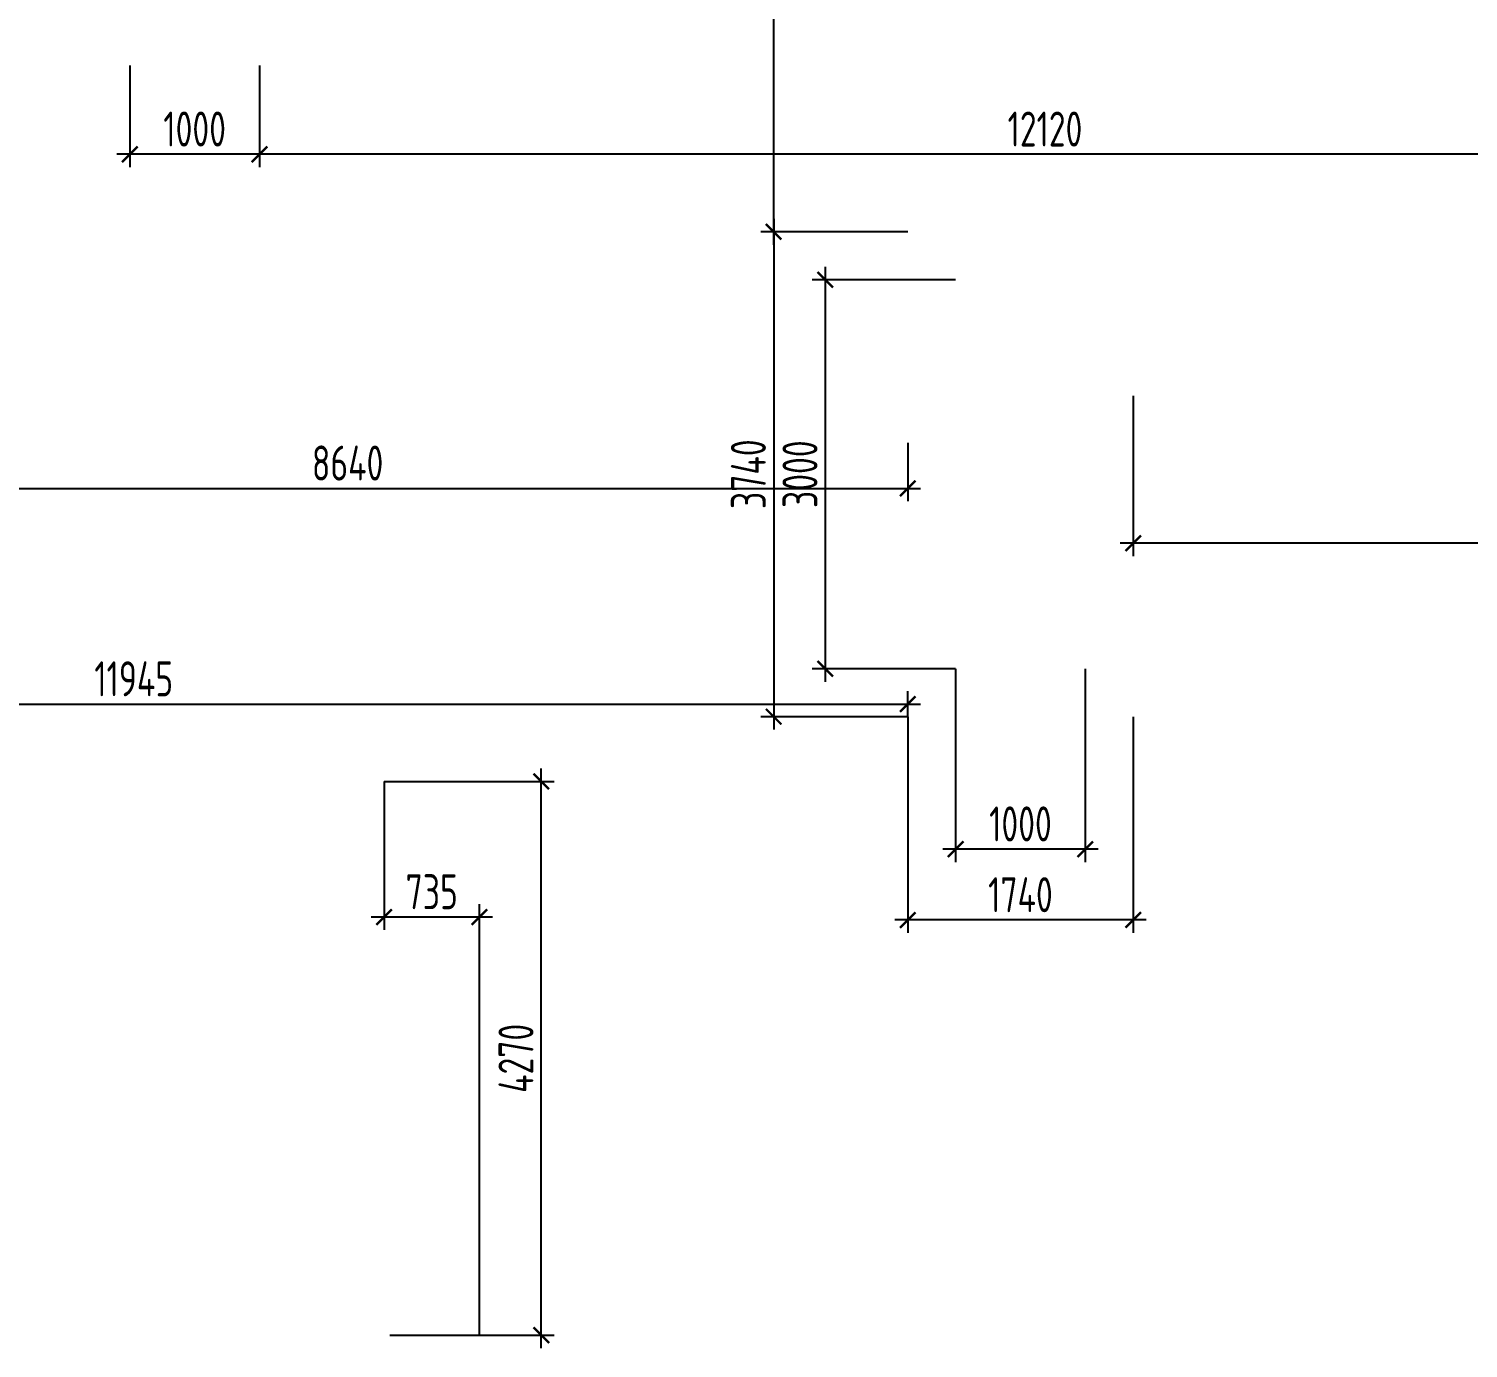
# Model space of a CAD drawing. Header units: millimetres. Extents: x -350007 to 536090, y -888 to 198380.
# Drawn here: x 494048 to 505153, y 66626 to 76801 of the extents above; entities that cross this region are included whole.
import ezdxf

# ---------------------------------------------------------------- set-up
doc = ezdxf.new("R2010")
doc.units = ezdxf.units.MM
doc.layers.add('АР_Размеры нов.', color=15, linetype='Continuous', lineweight=0)
doc.styles.add('ISOCPEUR', font='isocpeur.ttf', dxfattribs={"width": 0.7})
doc.dimstyles.new('R_100', dxfattribs={"dimtxt": 270, "dimasz": 120, "dimexe": 100, "dimexo": 0, "dimgap": 60, "dimtad": 1, "dimdec": 0, "dimrnd": 5, "dimzin": 0, "dimdsep": 46, "dimtxsty": 'ISOCPEUR', "dimblk": 'ARCHTICK', "dimcen": 0, "dimdle": 100, "dimclrd": 256, "dimclre": 256, "dimclrt": 256, "dimadec": 0, "dimazin": 0, "dimtfac": 2, "dimtdec": 0, "dimtofl": 0, "dimtmove": 1, "dimatfit": 3, "dimfxl": 1, "dimtvp": 3, "dimtolj": 1, "dimtzin": 0, "dimarcsym": 0})

# ---------------------------------------------------------------- blocks, each defined once
blk = doc.blocks.new('_ArchTick')
at = {"color": 0, "linetype": 'ByBlock', "const_width": 0.15}
blk.add_lwpolyline([(-0.5, -0.5), (0.5, 0.5)], dxfattribs=at)
blk = doc.blocks.new('*D3283')
at = {"layer": 'Defpoints', "color": 0, "transparency": 16777216}
for p in [(500829, 71593), (500829, 71496), (488886, 71366)]:
    blk.add_point(p, dxfattribs=at)
at = {"layer": 'АР_Размеры нов.', "lineweight": -2, "transparency": 16777216}
for p, q in [((488886, 71366), (488886, 71693)), ((500829, 71496), (500829, 71693)), ((488786, 71593), (500929, 71593))]:
    blk.add_line(p, q, dxfattribs=at)
at = {"layer": 'АР_Размеры нов.', "lineweight": -2, "transparency": 16777216, "xscale": 120, "yscale": 120, "zscale": 120, "rotation": 180}
blk.add_blockref('_ArchTick', (488886, 71593), dxfattribs=at)
at = {"layer": 'АР_Размеры нов.', "lineweight": -2, "transparency": 16777216, "xscale": 120, "yscale": 120, "zscale": 120}
blk.add_blockref('_ArchTick', (500829, 71593), dxfattribs=at)
at = {"layer": 'АР_Размеры нов.', "transparency": 16777216, "insert": (494858, 71788), "char_height": 270, "attachment_point": 5, "style": 'ISOCPEUR'}
blk.add_mtext('\\A1;11945', dxfattribs=at)
blk = doc.blocks.new('*D3310')
at = {"layer": 'Defpoints', "color": 0, "transparency": 16777216}
for p in [(500829, 75236), (499795, 71496), (500829, 71496)]:
    blk.add_point(p, dxfattribs=at)
at = {"layer": 'АР_Размеры нов.', "lineweight": -2, "transparency": 16777216}
for p, q in [((499795, 75336), (499795, 71396)), ((500829, 75236), (499695, 75236)), ((500829, 71496), (499695, 71496))]:
    blk.add_line(p, q, dxfattribs=at)
at = {"layer": 'АР_Размеры нов.', "lineweight": -2, "transparency": 16777216, "xscale": 120, "yscale": 120, "zscale": 120}
for p, rotation in [((499795, 75236), 90), ((499795, 71496), 270)]:
    blk.add_blockref('_ArchTick', p, dxfattribs=dict(at, rotation=rotation))
at = {"layer": 'АР_Размеры нов.', "transparency": 16777216, "insert": (499600, 73366), "char_height": 270, "attachment_point": 5, "rotation": 90, "style": 'ISOCPEUR'}
blk.add_mtext('\\A1;3740', dxfattribs=at)
blk = doc.blocks.new('*D3311')
at = {"layer": 'Defpoints', "color": 0, "transparency": 16777216}
for p in [(501199, 74866), (500193, 71866), (501199, 71866)]:
    blk.add_point(p, dxfattribs=at)
at = {"layer": 'АР_Размеры нов.', "lineweight": -2, "transparency": 16777216}
for p, q in [((500193, 74966), (500193, 71766)), ((501199, 74866), (500093, 74866)), ((501199, 71866), (500093, 71866))]:
    blk.add_line(p, q, dxfattribs=at)
at = {"layer": 'АР_Размеры нов.', "lineweight": -2, "transparency": 16777216, "xscale": 120, "yscale": 120, "zscale": 120}
for p, rotation in [((500193, 74866), 90), ((500193, 71866), 270)]:
    blk.add_blockref('_ArchTick', p, dxfattribs=dict(at, rotation=rotation))
at = {"layer": 'АР_Размеры нов.', "transparency": 16777216, "insert": (499998, 73366), "char_height": 270, "attachment_point": 5, "rotation": 90, "style": 'ISOCPEUR'}
blk.add_mtext('\\A1;3000', dxfattribs=at)
blk = doc.blocks.new('*D3312')
at = {"layer": 'Defpoints', "color": 0, "transparency": 16777216}
for p in [(501199, 71866), (502199, 71866), (501199, 70474)]:
    blk.add_point(p, dxfattribs=at)
at = {"layer": 'АР_Размеры нов.', "lineweight": -2, "transparency": 16777216}
for p, q in [((501199, 71866), (501199, 70374)), ((502199, 71866), (502199, 70374)), ((502299, 70474), (501099, 70474))]:
    blk.add_line(p, q, dxfattribs=at)
at = {"layer": 'АР_Размеры нов.', "lineweight": -2, "transparency": 16777216, "xscale": 120, "yscale": 120, "zscale": 120, "rotation": 180}
blk.add_blockref('_ArchTick', (501199, 70474), dxfattribs=at)
at = {"layer": 'АР_Размеры нов.', "lineweight": -2, "transparency": 16777216, "xscale": 120, "yscale": 120, "zscale": 120}
blk.add_blockref('_ArchTick', (502199, 70474), dxfattribs=at)
at = {"layer": 'АР_Размеры нов.', "transparency": 16777216, "insert": (501699, 70669), "char_height": 270, "attachment_point": 5, "style": 'ISOCPEUR'}
blk.add_mtext('\\A1;1000', dxfattribs=at)
blk = doc.blocks.new('*D3313')
at = {"layer": 'Defpoints', "color": 0, "transparency": 16777216}
for p in [(500829, 71496), (502569, 71496), (500829, 69928)]:
    blk.add_point(p, dxfattribs=at)
at = {"layer": 'АР_Размеры нов.', "lineweight": -2, "transparency": 16777216}
for p, q in [((500829, 71496), (500829, 69828)), ((502569, 71496), (502569, 69828)), ((502669, 69928), (500729, 69928))]:
    blk.add_line(p, q, dxfattribs=at)
at = {"layer": 'АР_Размеры нов.', "lineweight": -2, "transparency": 16777216, "xscale": 120, "yscale": 120, "zscale": 120, "rotation": 180}
blk.add_blockref('_ArchTick', (500829, 69928), dxfattribs=at)
at = {"layer": 'АР_Размеры нов.', "lineweight": -2, "transparency": 16777216, "xscale": 120, "yscale": 120, "zscale": 120}
blk.add_blockref('_ArchTick', (502569, 69928), dxfattribs=at)
at = {"layer": 'АР_Размеры нов.', "transparency": 16777216, "insert": (501699, 70123), "char_height": 270, "attachment_point": 5, "style": 'ISOCPEUR'}
blk.add_mtext('\\A1;1740', dxfattribs=at)
blk = doc.blocks.new('*D3314')
at = {"layer": 'Defpoints', "color": 0, "transparency": 16777216}
for p in [(499795, 86471), (500667, 86471), (500829, 75236)]:
    blk.add_point(p, dxfattribs=at)
at = {"layer": 'АР_Размеры нов.', "lineweight": -2, "transparency": 16777216}
for p, q in [((499795, 75136), (499795, 86571)), ((500667, 86471), (499695, 86471)), ((500829, 75236), (499695, 75236))]:
    blk.add_line(p, q, dxfattribs=at)
at = {"layer": 'АР_Размеры нов.', "lineweight": -2, "transparency": 16777216, "xscale": 120, "yscale": 120, "zscale": 120}
for p, rotation in [((499795, 86471), 90), ((499795, 75236), 270)]:
    blk.add_blockref('_ArchTick', p, dxfattribs=dict(at, rotation=rotation))
at = {"layer": 'АР_Размеры нов.', "transparency": 16777216, "insert": (499600, 80853), "char_height": 270, "attachment_point": 5, "rotation": 90, "style": 'ISOCPEUR'}
blk.add_mtext('\\A1;11235', dxfattribs=at)
blk = doc.blocks.new('*D3320')
at = {"layer": 'Defpoints', "color": 0, "transparency": 16777216}
for p in [(502569, 73971), (510782, 74020), (502569, 72833)]:
    blk.add_point(p, dxfattribs=at)
at = {"layer": 'АР_Размеры нов.', "lineweight": -2, "transparency": 16777216}
for p, q in [((502569, 73971), (502569, 72733)), ((510782, 74020), (510782, 72733)), ((510882, 72833), (502469, 72833))]:
    blk.add_line(p, q, dxfattribs=at)
at = {"layer": 'АР_Размеры нов.', "lineweight": -2, "transparency": 16777216, "xscale": 120, "yscale": 120, "zscale": 120, "rotation": 180}
blk.add_blockref('_ArchTick', (502569, 72833), dxfattribs=at)
at = {"layer": 'АР_Размеры нов.', "lineweight": -2, "transparency": 16777216, "xscale": 120, "yscale": 120, "zscale": 120}
blk.add_blockref('_ArchTick', (510782, 72833), dxfattribs=at)
at = {"layer": 'АР_Размеры нов.', "transparency": 16777216, "insert": (506676, 73028), "char_height": 270, "attachment_point": 5, "style": 'ISOCPEUR'}
blk.add_mtext('\\A1;8215', dxfattribs=at)
blk = doc.blocks.new('*D3325')
at = {"layer": 'Defpoints', "color": 0, "transparency": 16777216}
for p in [(492187, 73995), (500829, 73609), (500829, 73257)]:
    blk.add_point(p, dxfattribs=at)
at = {"layer": 'АР_Размеры нов.', "lineweight": -2, "transparency": 16777216}
for p, q in [((492187, 73995), (492187, 73157)), ((500829, 73609), (500829, 73157)), ((492087, 73257), (500929, 73257))]:
    blk.add_line(p, q, dxfattribs=at)
at = {"layer": 'АР_Размеры нов.', "lineweight": -2, "transparency": 16777216, "xscale": 120, "yscale": 120, "zscale": 120, "rotation": 180}
blk.add_blockref('_ArchTick', (492187, 73257), dxfattribs=at)
at = {"layer": 'АР_Размеры нов.', "lineweight": -2, "transparency": 16777216, "xscale": 120, "yscale": 120, "zscale": 120}
blk.add_blockref('_ArchTick', (500829, 73257), dxfattribs=at)
at = {"layer": 'АР_Размеры нов.', "transparency": 16777216, "insert": (496508, 73452), "char_height": 270, "attachment_point": 5, "style": 'ISOCPEUR'}
blk.add_mtext('\\A1;8640', dxfattribs=at)
blk = doc.blocks.new('*D3400')
at = {"layer": 'Defpoints', "color": 0, "transparency": 16777216}
for p in [(494828, 76519), (495828, 76519), (494828, 75833)]:
    blk.add_point(p, dxfattribs=at)
at = {"layer": 'АР_Размеры нов.', "lineweight": -2, "transparency": 16777216}
for p, q in [((494828, 76519), (494828, 75733)), ((495828, 76519), (495828, 75733)), ((495928, 75833), (494728, 75833))]:
    blk.add_line(p, q, dxfattribs=at)
at = {"layer": 'АР_Размеры нов.', "lineweight": -2, "transparency": 16777216, "xscale": 120, "yscale": 120, "zscale": 120, "rotation": 180}
blk.add_blockref('_ArchTick', (494828, 75833), dxfattribs=at)
at = {"layer": 'АР_Размеры нов.', "lineweight": -2, "transparency": 16777216, "xscale": 120, "yscale": 120, "zscale": 120}
blk.add_blockref('_ArchTick', (495828, 75833), dxfattribs=at)
at = {"layer": 'АР_Размеры нов.', "transparency": 16777216, "insert": (495328, 76028), "char_height": 270, "attachment_point": 5, "style": 'ISOCPEUR'}
blk.add_mtext('\\A1;1000', dxfattribs=at)
blk = doc.blocks.new('*D3401')
at = {"layer": 'Defpoints', "color": 0, "transparency": 16777216}
for p in [(495828, 76519), (507948, 76564), (495828, 75833)]:
    blk.add_point(p, dxfattribs=at)
at = {"layer": 'АР_Размеры нов.', "lineweight": -2, "transparency": 16777216}
for p, q in [((495828, 76519), (495828, 75733)), ((507948, 76564), (507948, 75733)), ((508048, 75833), (495728, 75833))]:
    blk.add_line(p, q, dxfattribs=at)
at = {"layer": 'АР_Размеры нов.', "lineweight": -2, "transparency": 16777216, "xscale": 120, "yscale": 120, "zscale": 120, "rotation": 180}
blk.add_blockref('_ArchTick', (495828, 75833), dxfattribs=at)
at = {"layer": 'АР_Размеры нов.', "lineweight": -2, "transparency": 16777216, "xscale": 120, "yscale": 120, "zscale": 120}
blk.add_blockref('_ArchTick', (507948, 75833), dxfattribs=at)
at = {"layer": 'АР_Размеры нов.', "transparency": 16777216, "insert": (501888, 76028), "char_height": 270, "attachment_point": 5, "style": 'ISOCPEUR'}
blk.add_mtext('\\A1;12120', dxfattribs=at)
blk = doc.blocks.new('*D4222')
at = {"layer": 'Defpoints', "color": 0, "transparency": 16777216}
for p in [(493724, 77096), (494828, 77096), (492187, 75135)]:
    blk.add_point(p, dxfattribs=at)
at = {"layer": 'АР_Размеры нов.', "lineweight": -2, "transparency": 16777216}
for p, q in [((493724, 75035), (493724, 77196)), ((494828, 77096), (493624, 77096)), ((492187, 75135), (493824, 75135))]:
    blk.add_line(p, q, dxfattribs=at)
at = {"layer": 'АР_Размеры нов.', "lineweight": -2, "transparency": 16777216, "xscale": 120, "yscale": 120, "zscale": 120}
for p, rotation in [((493724, 77096), 90), ((493724, 75135), 270)]:
    blk.add_blockref('_ArchTick', p, dxfattribs=dict(at, rotation=rotation))
at = {"layer": 'АР_Размеры нов.', "transparency": 16777216, "insert": (493529, 76115), "char_height": 270, "attachment_point": 5, "rotation": 90, "style": 'ISOCPEUR'}
blk.add_mtext('\\A1;1960', dxfattribs=at)
blk = doc.blocks.new('*D4223')
at = {"layer": 'Defpoints', "color": 0, "transparency": 16777216}
for p in [(496789, 70996), (498002, 70996), (496834, 66726)]:
    blk.add_point(p, dxfattribs=at)
at = {"layer": 'АР_Размеры нов.', "lineweight": -2, "transparency": 16777216}
for p, q in [((498002, 66626), (498002, 71096)), ((496789, 70996), (498102, 70996)), ((496834, 66726), (498102, 66726))]:
    blk.add_line(p, q, dxfattribs=at)
at = {"layer": 'АР_Размеры нов.', "lineweight": -2, "transparency": 16777216, "xscale": 120, "yscale": 120, "zscale": 120}
for p, rotation in [((498002, 70996), 90), ((498002, 66726), 270)]:
    blk.add_blockref('_ArchTick', p, dxfattribs=dict(at, rotation=rotation))
at = {"layer": 'АР_Размеры нов.', "transparency": 16777216, "insert": (497807, 68861), "char_height": 270, "attachment_point": 5, "rotation": 90, "style": 'ISOCPEUR'}
blk.add_mtext('\\A1;4270', dxfattribs=at)
blk = doc.blocks.new('*D4224')
at = {"layer": 'Defpoints', "color": 0, "transparency": 16777216}
for p in [(496789, 70996), (496789, 69951), (497525, 66726)]:
    blk.add_point(p, dxfattribs=at)
at = {"layer": 'АР_Размеры нов.', "lineweight": -2, "transparency": 16777216}
for p, q in [((496789, 70996), (496789, 69851)), ((497525, 66726), (497525, 70051)), ((497625, 69951), (496689, 69951))]:
    blk.add_line(p, q, dxfattribs=at)
at = {"layer": 'АР_Размеры нов.', "lineweight": -2, "transparency": 16777216, "xscale": 120, "yscale": 120, "zscale": 120, "rotation": 180}
blk.add_blockref('_ArchTick', (496789, 69951), dxfattribs=at)
at = {"layer": 'АР_Размеры нов.', "lineweight": -2, "transparency": 16777216, "xscale": 120, "yscale": 120, "zscale": 120}
blk.add_blockref('_ArchTick', (497525, 69951), dxfattribs=at)
at = {"layer": 'АР_Размеры нов.', "transparency": 16777216, "insert": (497157, 70146), "char_height": 270, "attachment_point": 5, "style": 'ISOCPEUR'}
blk.add_mtext('\\A1;735', dxfattribs=at)

msp = doc.modelspace()

# ---------------------------------------------------------------- dimensions: what is measured, and where the dimension line sits
at = {"layer": 'АР_Размеры нов.'}
for base, p1, p2, picture, middle in [((499795.4, 86470.7), (500829.2, 75235.7), (500667, 86470.7), '*D3314', (499600.4, 80853.2)), ((493723.8, 77095.5), (492187.4, 75135.1), (494828, 77095.5), '*D4222', (493528.8, 76115.3)), ((499795.4, 71495.7), (500829.2, 75235.7), (500829.2, 71495.7), '*D3310', (499600.4, 73365.7)), ((500193.1, 71865.7), (501199.2, 74865.7), (501199.2, 71865.7), '*D3311', (499998.1, 73365.7)), ((498001.8, 70995.7), (496834, 66725.7), (496789.1, 70995.7), '*D4223', (497806.8, 68860.7))]:
    dim = msp.add_linear_dim(base=base, p1=p1, p2=p2, angle=90, dimstyle='R_100', override={"dimpost": '\\X'}, dxfattribs=at)
    dim.commit()
    dim.dimension.update_dxf_attribs({"geometry": picture, "text_midpoint": middle})
for base, p1, p2, picture, middle in [((494828, 75832.6), (495828, 76519.2), (494828, 76519.2), '*D3400', (495328, 76027.6)), ((495828, 75832.6), (507948.4, 76564.3), (495828, 76519.2), '*D3401', (501888.2, 76027.6)), ((500829.2, 73257.5), (492187.4, 73995.1), (500829.2, 73609), '*D3325', (496508.3, 73452.5)), ((502569.3, 72832.8), (510782.4, 74020.1), (502569.3, 73970.6), '*D3320', (506675.9, 73027.8)), ((501199.2, 70473.7), (502199.3, 71865.7), (501199.2, 71865.7), '*D3312', (501699.3, 70668.7)), ((500829.2, 69927.5), (502569.3, 71495.7), (500829.2, 71495.7), '*D3313', (501699.3, 70122.5)), ((496789.1, 69951.3), (497525, 66725.7), (496789.1, 70995.7), '*D4224', (497157, 70146.3))]:
    dim = msp.add_linear_dim(base=base, p1=p1, p2=p2, dimstyle='R_100', override={"dimpost": '\\X'}, dxfattribs=at)
    dim.commit()
    dim.dimension.update_dxf_attribs({"geometry": picture, "text_midpoint": middle})
dim = msp.add_linear_dim(base=(500829.2, 71593.2), p1=(488886.2, 71365.7), p2=(500829.2, 71495.7), dimstyle='R_100', override={"dimpost": '\\X'}, dxfattribs=at)
dim.commit()
dim.dimension.update_dxf_attribs({"geometry": '*D3283', "text_midpoint": (494857.7, 71593.2), "dimtype": 160})

doc.saveas('drawing.dxf')
